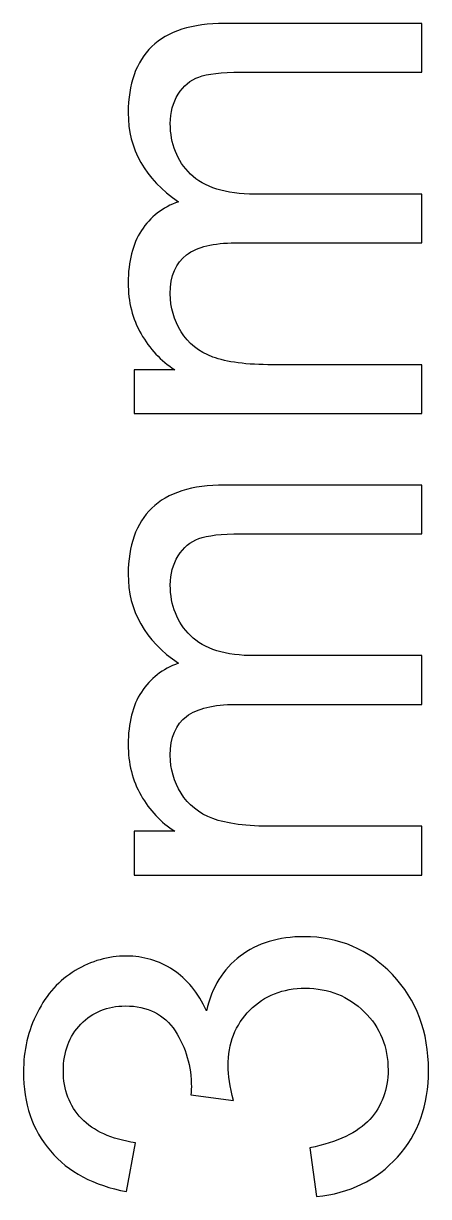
# Model space of a CAD drawing. Header units: millimetres. Extents: x 3373 to 5945, y -463 to 413.
# Drawn here: x 4609.1 to 4627.7, y -33.4 to 20.4 of the extents above; entities that cross this region are included whole.
import ezdxf

# ---------------------------------------------------------------- set-up
doc = ezdxf.new("R2010")
doc.units = ezdxf.units.MM
doc.header["$MEASUREMENT"] = 0
doc.layers.add('Layer 1', color=7, linetype='Continuous')

msp = doc.modelspace()

# ---------------------------------------------------------------- linework, layer by layer
at = {"layer": 'Layer 1', "color": 250}
for points, knots in [([(4627.3894, 2.5025), (4627.3894, 2.5025), (4614.2068, 2.5025), (4614.2068, 2.5025), (4614.2068, 2.5025), (4614.2068, 2.5025), (4614.2068, 4.5091), (4614.2068, 4.5091), (4614.2068, 4.5091), (4614.2068, 4.5091), (4616.0695, 4.5091), (4616.0695, 4.5091), (4616.0695, 4.5091), (4615.426, 4.9197), (4614.9053, 5.4701), (4614.5158, 6.1559), (4614.5158, 6.1559), (4614.1221, 6.8417), (4613.9274, 7.6206), (4613.9274, 8.4969), (4613.9274, 8.4969), (4613.9274, 9.4706), (4614.1306, 10.2707), (4614.5328, 10.893), (4614.5328, 10.893), (4614.9392, 11.5153), (4615.5022, 11.9555), (4616.2303, 12.2095), (4616.2303, 12.2095), (4614.6936, 13.2594), (4613.9274, 14.6183), (4613.9274, 16.2947), (4613.9274, 16.2947), (4613.9274, 17.607), (4614.2872, 18.6188), (4615.0111, 19.3215), (4615.0111, 19.3215), (4615.735, 20.0285), (4616.8484, 20.3841), (4618.3512, 20.3841), (4618.3512, 20.3841), (4618.3512, 20.3841), (4627.3894, 20.3841), (4627.3894, 20.3841), (4627.3894, 20.3841), (4627.3894, 20.3841), (4627.3894, 18.1489), (4627.3894, 18.1489), (4627.3894, 18.1489), (4627.3894, 18.1489), (4619.0921, 18.1489), (4619.0921, 18.1489), (4619.0921, 18.1489), (4618.2031, 18.1489), (4617.5596, 18.0727), (4617.1659, 17.9288), (4617.1659, 17.9288), (4616.7722, 17.7848), (4616.4589, 17.5224), (4616.2176, 17.1371), (4616.2176, 17.1371), (4615.9763, 16.7561), (4615.8578, 16.3074), (4615.8578, 15.7952), (4615.8578, 15.7952), (4615.8578, 14.8638), (4616.1668, 14.0934), (4616.7807, 13.4795), (4616.7807, 13.4795), (4617.3987, 12.8657), (4618.3851, 12.5609), (4619.7398, 12.5609), (4619.7398, 12.5609), (4619.7398, 12.5609), (4627.3894, 12.5609), (4627.3894, 12.5609), (4627.3894, 12.5609), (4627.3894, 12.5609), (4627.3894, 10.3257), (4627.3894, 10.3257), (4627.3894, 10.3257), (4627.3894, 10.3257), (4618.8338, 10.3257), (4618.8338, 10.3257), (4618.8338, 10.3257), (4617.8432, 10.3257), (4617.0982, 10.1437), (4616.6029, 9.7796), (4616.6029, 9.7796), (4616.1076, 9.4155), (4615.8578, 8.8186), (4615.8578, 7.9931), (4615.8578, 7.9931), (4615.8578, 7.3666), (4616.0229, 6.7866), (4616.3531, 6.2532), (4616.3531, 6.2532), (4616.6833, 5.7198), (4617.1659, 5.3346), (4617.8051, 5.0933), (4617.8051, 5.0933), (4618.4401, 4.8562), (4619.3588, 4.7377), (4620.5568, 4.7377), (4620.5568, 4.7377), (4620.5568, 4.7377), (4627.3894, 4.7377), (4627.3894, 4.7377), (4627.3894, 4.7377), (4627.3894, 4.7377), (4627.3894, 2.5025), (4627.3894, 2.5025)], [0, 0, 0, 0, 0.0344828, 0.0344828, 0.0344828, 0.0344828, 0.0689655, 0.0689655, 0.0689655, 0.0689655, 0.1034483, 0.1034483, 0.1034483, 0.1034483, 0.137931, 0.137931, 0.137931, 0.137931, 0.1724138, 0.1724138, 0.1724138, 0.1724138, 0.2068966, 0.2068966, 0.2068966, 0.2068966, 0.2413793, 0.2413793, 0.2413793, 0.2413793, 0.2758621, 0.2758621, 0.2758621, 0.2758621, 0.3103448, 0.3103448, 0.3103448, 0.3103448, 0.3448276, 0.3448276, 0.3448276, 0.3448276, 0.3793103, 0.3793103, 0.3793103, 0.3793103, 0.4137931, 0.4137931, 0.4137931, 0.4137931, 0.4482759, 0.4482759, 0.4482759, 0.4482759, 0.4827586, 0.4827586, 0.4827586, 0.4827586, 0.5172414, 0.5172414, 0.5172414, 0.5172414, 0.5517241, 0.5517241, 0.5517241, 0.5517241, 0.5862069, 0.5862069, 0.5862069, 0.5862069, 0.6206897, 0.6206897, 0.6206897, 0.6206897, 0.6551724, 0.6551724, 0.6551724, 0.6551724, 0.6896552, 0.6896552, 0.6896552, 0.6896552, 0.7241379, 0.7241379, 0.7241379, 0.7241379, 0.7586207, 0.7586207, 0.7586207, 0.7586207, 0.7931034, 0.7931034, 0.7931034, 0.7931034, 0.8275862, 0.8275862, 0.8275862, 0.8275862, 0.862069, 0.862069, 0.862069, 0.862069, 0.8965517, 0.8965517, 0.8965517, 0.8965517, 0.9310345, 0.9310345, 0.9310345, 0.9310345, 1, 1, 1, 1]), ([(4627.3894, -18.6557), (4627.3894, -18.6557), (4614.2068, -18.6557), (4614.2068, -18.6557), (4614.2068, -18.6557), (4614.2068, -18.6557), (4614.2068, -16.6491), (4614.2068, -16.6491), (4614.2068, -16.6491), (4614.2068, -16.6491), (4616.0695, -16.6491), (4616.0695, -16.6491), (4616.0695, -16.6491), (4615.426, -16.2385), (4614.9053, -15.6881), (4614.5158, -15.0023), (4614.5158, -15.0023), (4614.1221, -14.3165), (4613.9274, -13.5376), (4613.9274, -12.6613), (4613.9274, -12.6613), (4613.9274, -11.6876), (4614.1306, -10.8875), (4614.5328, -10.2652), (4614.5328, -10.2652), (4614.9392, -9.6429), (4615.5022, -9.2027), (4616.2303, -8.9487), (4616.2303, -8.9487), (4614.6936, -7.8988), (4613.9274, -6.5399), (4613.9274, -4.8635), (4613.9274, -4.8635), (4613.9274, -3.5512), (4614.2872, -2.5394), (4615.0111, -1.8367), (4615.0111, -1.8367), (4615.735, -1.1297), (4616.8484, -0.7741), (4618.3512, -0.7741), (4618.3512, -0.7741), (4618.3512, -0.7741), (4627.3894, -0.7741), (4627.3894, -0.7741), (4627.3894, -0.7741), (4627.3894, -0.7741), (4627.3894, -3.0093), (4627.3894, -3.0093), (4627.3894, -3.0093), (4627.3894, -3.0093), (4619.0921, -3.0093), (4619.0921, -3.0093), (4619.0921, -3.0093), (4618.2031, -3.0093), (4617.5596, -3.0855), (4617.1659, -3.2294), (4617.1659, -3.2294), (4616.7722, -3.3734), (4616.4589, -3.6358), (4616.2176, -4.0211), (4616.2176, -4.0211), (4615.9763, -4.4021), (4615.8578, -4.8508), (4615.8578, -5.363), (4615.8578, -5.363), (4615.8578, -6.2944), (4616.1668, -7.0648), (4616.7807, -7.6787), (4616.7807, -7.6787), (4617.3987, -8.2925), (4618.3851, -8.5973), (4619.7398, -8.5973), (4619.7398, -8.5973), (4619.7398, -8.5973), (4627.3894, -8.5973), (4627.3894, -8.5973), (4627.3894, -8.5973), (4627.3894, -8.5973), (4627.3894, -10.8325), (4627.3894, -10.8325), (4627.3894, -10.8325), (4627.3894, -10.8325), (4618.8338, -10.8325), (4618.8338, -10.8325), (4618.8338, -10.8325), (4617.8432, -10.8325), (4617.0982, -11.0145), (4616.6029, -11.3786), (4616.6029, -11.3786), (4616.1076, -11.7427), (4615.8578, -12.3396), (4615.8578, -13.1651), (4615.8578, -13.1651), (4615.8578, -13.7916), (4616.0229, -14.3716), (4616.3531, -14.905), (4616.3531, -14.905), (4616.6833, -15.4384), (4617.1659, -15.8236), (4617.8051, -16.0649), (4617.8051, -16.0649), (4618.4401, -16.302), (4619.3588, -16.4205), (4620.5568, -16.4205), (4620.5568, -16.4205), (4620.5568, -16.4205), (4627.3894, -16.4205), (4627.3894, -16.4205), (4627.3894, -16.4205), (4627.3894, -16.4205), (4627.3894, -18.6557), (4627.3894, -18.6557)], [0, 0, 0, 0, 0.0344828, 0.0344828, 0.0344828, 0.0344828, 0.0689655, 0.0689655, 0.0689655, 0.0689655, 0.1034483, 0.1034483, 0.1034483, 0.1034483, 0.137931, 0.137931, 0.137931, 0.137931, 0.1724138, 0.1724138, 0.1724138, 0.1724138, 0.2068966, 0.2068966, 0.2068966, 0.2068966, 0.2413793, 0.2413793, 0.2413793, 0.2413793, 0.2758621, 0.2758621, 0.2758621, 0.2758621, 0.3103448, 0.3103448, 0.3103448, 0.3103448, 0.3448276, 0.3448276, 0.3448276, 0.3448276, 0.3793103, 0.3793103, 0.3793103, 0.3793103, 0.4137931, 0.4137931, 0.4137931, 0.4137931, 0.4482759, 0.4482759, 0.4482759, 0.4482759, 0.4827586, 0.4827586, 0.4827586, 0.4827586, 0.5172414, 0.5172414, 0.5172414, 0.5172414, 0.5517241, 0.5517241, 0.5517241, 0.5517241, 0.5862069, 0.5862069, 0.5862069, 0.5862069, 0.6206897, 0.6206897, 0.6206897, 0.6206897, 0.6551724, 0.6551724, 0.6551724, 0.6551724, 0.6896552, 0.6896552, 0.6896552, 0.6896552, 0.7241379, 0.7241379, 0.7241379, 0.7241379, 0.7586207, 0.7586207, 0.7586207, 0.7586207, 0.7931034, 0.7931034, 0.7931034, 0.7931034, 0.8275862, 0.8275862, 0.8275862, 0.8275862, 0.862069, 0.862069, 0.862069, 0.862069, 0.8965517, 0.8965517, 0.8965517, 0.8965517, 0.9310345, 0.9310345, 0.9310345, 0.9310345, 1, 1, 1, 1]), ([(4622.5634, -33.3919), (4622.5634, -33.3919), (4622.2586, -31.1567), (4622.2586, -31.1567), (4622.2586, -31.1567), (4623.5286, -30.8985), (4624.443, -30.4667), (4625.0018, -29.8528), (4625.0018, -29.8528), (4625.5606, -29.239), (4625.84, -28.4855), (4625.84, -27.5922), (4625.84, -27.5922), (4625.84, -26.5339), (4625.4759, -25.6407), (4624.7478, -24.921), (4624.7478, -24.921), (4624.0197, -24.2013), (4623.118, -23.8415), (4622.0427, -23.8415), (4622.0427, -23.8415), (4621.0182, -23.8415), (4620.1716, -24.1759), (4619.5027, -24.849), (4619.5027, -24.849), (4618.8381, -25.5179), (4618.5036, -26.3688), (4618.5036, -27.406), (4618.5036, -27.406), (4618.5036, -27.8293), (4618.5883, -28.3542), (4618.7534, -28.985), (4618.7534, -28.985), (4618.7534, -28.985), (4616.7976, -28.7352), (4616.7976, -28.7352), (4616.7976, -28.7352), (4616.8145, -28.5871), (4616.823, -28.4643), (4616.823, -28.3754), (4616.823, -28.3754), (4616.823, -27.4187), (4616.5732, -26.5635), (4616.0779, -25.7973), (4616.0779, -25.7973), (4615.5826, -25.0353), (4614.8206, -24.6543), (4613.7919, -24.6543), (4613.7919, -24.6543), (4612.9749, -24.6543), (4612.2976, -24.9337), (4611.7599, -25.4883), (4611.7599, -25.4883), (4611.2223, -26.0428), (4610.9556, -26.7583), (4610.9556, -27.6346), (4610.9556, -27.6346), (4610.9556, -28.5066), (4611.2308, -29.2305), (4611.7811, -29.8105), (4611.7811, -29.8105), (4612.3314, -30.3905), (4613.1569, -30.763), (4614.2576, -30.9281), (4614.2576, -30.9281), (4614.2576, -30.9281), (4613.8512, -33.1633), (4613.8512, -33.1633), (4613.8512, -33.1633), (4612.3526, -32.8881), (4611.1884, -32.2701), (4610.3629, -31.3006), (4610.3629, -31.3006), (4609.5374, -30.3354), (4609.1268, -29.1289), (4609.1268, -27.6896), (4609.1268, -27.6896), (4609.1268, -26.699), (4609.3385, -25.7846), (4609.766, -24.9506), (4609.766, -24.9506), (4610.1894, -24.1124), (4610.7693, -23.4732), (4611.5017, -23.0329), (4611.5017, -23.0329), (4612.2383, -22.5884), (4613.0172, -22.3683), (4613.8427, -22.3683), (4613.8427, -22.3683), (4614.6259, -22.3683), (4615.3371, -22.58), (4615.9806, -22.9991), (4615.9806, -22.9991), (4616.624, -23.4224), (4617.1363, -24.0489), (4617.5173, -24.8744), (4617.5173, -24.8744), (4617.7628, -23.7992), (4618.2793, -22.9652), (4619.0624, -22.3683), (4619.0624, -22.3683), (4619.8414, -21.7756), (4620.8235, -21.4793), (4621.9961, -21.4793), (4621.9961, -21.4793), (4623.5836, -21.4793), (4624.9341, -22.0593), (4626.039, -23.215), (4626.039, -23.215), (4627.1439, -24.3749), (4627.6942, -25.8396), (4627.6942, -27.6092), (4627.6942, -27.6092), (4627.6942, -29.2051), (4627.2201, -30.5302), (4626.2676, -31.5843), (4626.2676, -31.5843), (4625.3151, -32.6426), (4624.0789, -33.2437), (4622.5634, -33.3919)], [0, 0, 0, 0, 0.0322581, 0.0322581, 0.0322581, 0.0322581, 0.0645161, 0.0645161, 0.0645161, 0.0645161, 0.0967742, 0.0967742, 0.0967742, 0.0967742, 0.1290323, 0.1290323, 0.1290323, 0.1290323, 0.1612903, 0.1612903, 0.1612903, 0.1612903, 0.1935484, 0.1935484, 0.1935484, 0.1935484, 0.2258065, 0.2258065, 0.2258065, 0.2258065, 0.2580645, 0.2580645, 0.2580645, 0.2580645, 0.2903226, 0.2903226, 0.2903226, 0.2903226, 0.3225806, 0.3225806, 0.3225806, 0.3225806, 0.3548387, 0.3548387, 0.3548387, 0.3548387, 0.3870968, 0.3870968, 0.3870968, 0.3870968, 0.4193548, 0.4193548, 0.4193548, 0.4193548, 0.4516129, 0.4516129, 0.4516129, 0.4516129, 0.483871, 0.483871, 0.483871, 0.483871, 0.516129, 0.516129, 0.516129, 0.516129, 0.5483871, 0.5483871, 0.5483871, 0.5483871, 0.5806452, 0.5806452, 0.5806452, 0.5806452, 0.6129032, 0.6129032, 0.6129032, 0.6129032, 0.6451613, 0.6451613, 0.6451613, 0.6451613, 0.6774194, 0.6774194, 0.6774194, 0.6774194, 0.7096774, 0.7096774, 0.7096774, 0.7096774, 0.7419355, 0.7419355, 0.7419355, 0.7419355, 0.7741935, 0.7741935, 0.7741935, 0.7741935, 0.8064516, 0.8064516, 0.8064516, 0.8064516, 0.8387097, 0.8387097, 0.8387097, 0.8387097, 0.8709677, 0.8709677, 0.8709677, 0.8709677, 0.9032258, 0.9032258, 0.9032258, 0.9032258, 0.9354839, 0.9354839, 0.9354839, 0.9354839, 1, 1, 1, 1])]:
    msp.add_open_spline(points, degree=3, knots=knots, dxfattribs=at)

doc.saveas('drawing.dxf')
